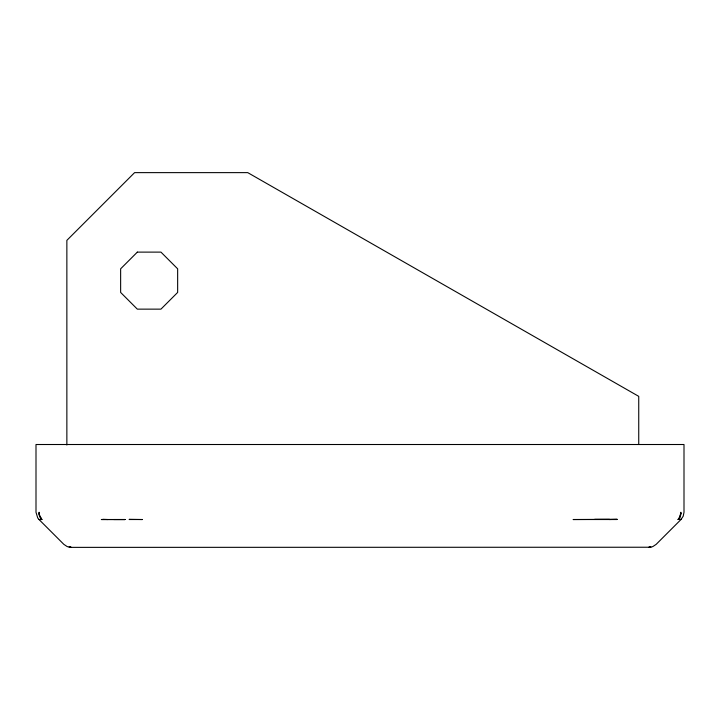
<?xml version="1.0" encoding="UTF-8"?>
<svg xmlns="http://www.w3.org/2000/svg" width="720" height="720" viewBox="0 0 720 720"><rect width="100%" height="100%" fill="white"/><g stroke="black" fill="none" stroke-linecap="round" stroke-linejoin="round"><path stroke-width="1.08" d="M38.97 513.369L39.105 512.253L39.42 515.538L41.931 519.525L39.015 519.525L37.737 517.968L36 512.253L36 444.51L684 444.51L684 512.253L683.217 516.186L680.985 519.525L656.154 544.356L652.815 546.588L650.385 547.236L71.118 547.371L67.185 546.588L63.846 544.356L39.015 519.525L41.571 519.327L39.42 515.538L38.97 513.369L40.302 517.554L41.931 519.525M681.03 513.369L679.698 517.554L678.069 519.525L679.698 517.554L680.895 512.253L680.58 515.538L678.429 519.327M609.354 519.525L617.202 519.327L573.111 519.525L616.86 519.525M124.965 519.525L101.385 519.525L124.965 519.525L113.814 519.525M648.882 547.371L650.889 547.173L648.774 547.371L650.385 547.236M609.498 519.327L594.657 519.327M69.615 547.236L71.226 547.371L69.111 547.173L71.118 547.371M102.798 519.327L107.793 519.525M638.739 444.321L638.739 396.36L247.734 172.629L134.595 172.629L66.861 240.363L66.861 445.005M681.129 519.327L679.338 519.525L681.129 519.327M137.331 252.117L120.636 268.821L120.636 292.437L137.331 309.141L160.947 309.141L177.651 292.437L177.651 268.821L160.947 252.117L137.331 252.117M129.645 519.327L129.114 519.525L142.344 519.525L129.645 519.327"/></g></svg>
